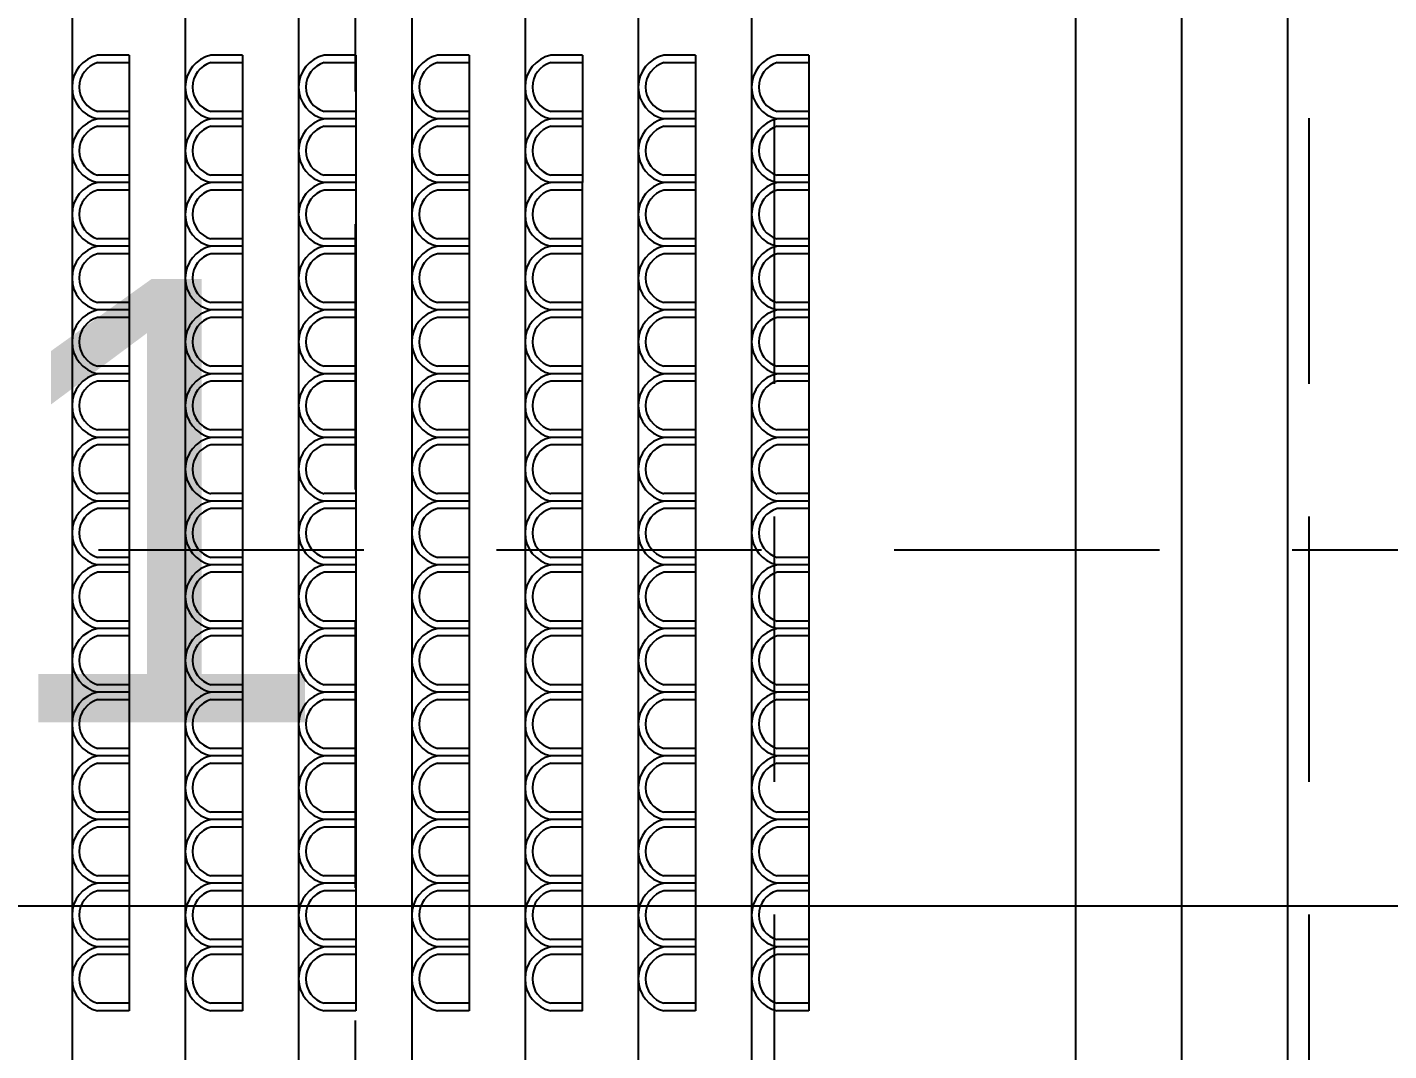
# Model space of a CAD drawing. Header units: millimetres. Extents: x -17017 to 2697, y 1903 to 18260.
# Drawn here: x -16998.189 to -16995.622, y 18221.452 to 18223.38 of the extents above; entities that cross this region are included whole.
import ezdxf

# ---------------------------------------------------------------- set-up
doc = ezdxf.new("R2010")
doc.units = ezdxf.units.MM
doc.linetypes.add('0', pattern=[0])
doc.linetypes.add('DASHED', pattern=[0.75, 0.5, -0.25])
for name, color, linetype in [('1', 7, 'Continuous'), ('A-Flor-Strs', 12, 'Continuous'), ('door', 152, 'Continuous'), ('NET 01', 8, 'Continuous')]:
    doc.layers.add(name, color=color, linetype=linetype)
doc.styles.get("Standard").update_dxf_attribs({"font": 'arial.ttf'})

msp = doc.modelspace()

# ---------------------------------------------------------------- linework, layer by layer
for points in [[(-16996.2129, 18226.0678), (-16996.2129, 18218.9152, 0.414214), (-16994.7025, 18217.4048), (-16990.8748, 18217.4048, 0.414214), (-16989.3645, 18218.9152), (-16989.3645, 18226.0603, 0.414214), (-16990.8748, 18227.5706, 0.414214)], [(-16996.0129, 18226.0678), (-16996.0129, 18218.9152, 0.414214), (-16994.7025, 18217.6048), (-16990.8748, 18217.6048, 0.414214), (-16989.5645, 18218.9152), (-16989.5645, 18226.0603, 0.414214), (-16990.8748, 18227.3706, 0.414214)], [(-16995.8129, 18226.0678), (-16995.8129, 18218.9152, 0.414214), (-16994.7025, 18217.8048), (-16990.8748, 18217.8048, 0.414214), (-16989.7645, 18218.9152), (-16989.7645, 18226.0603, 0.414214), (-16990.8748, 18227.1706, 0.414214)]]:
    msp.add_lwpolyline(points, format="xyb")
at = {"layer": '1', "linetype": 'DASHED'}
msp.add_line((-16996.7807, 18227.7083), (-16996.7807, 18217.1558), dxfattribs=at)
at = {"layer": '1'}
for p, q in [((-16998.1044, 18227.2088), (-16998.1044, 18218.5818)), ((-16997.8909, 18227.2088), (-16997.8909, 18218.5818)), ((-16997.6774, 18227.2088), (-16997.6774, 18218.5818)), ((-16997.4638, 18227.2088), (-16997.4638, 18218.5818)), ((-16997.2503, 18227.2088), (-16997.2503, 18218.5818)), ((-16997.0368, 18227.2088), (-16997.0368, 18218.5818)), ((-16996.8233, 18227.2088), (-16996.8233, 18218.5818)), ((-16997.9965, 18223.3271), (-16998.0561, 18223.3271)), ((-16997.9964, 18223.3271), (-16998.0561, 18223.3271)), ((-16997.9965, 18223.313), (-16998.0561, 18223.313)), ((-16997.9965, 18223.3271), (-16997.9965, 18223.0871)), ((-16997.7829, 18223.3271), (-16997.8426, 18223.3271)), ((-16997.7829, 18223.3271), (-16997.8426, 18223.3271)), ((-16997.7829, 18223.313), (-16997.8426, 18223.313)), ((-16997.7829, 18223.3271), (-16997.7829, 18223.0871)), ((-16997.5694, 18223.3271), (-16997.629, 18223.3271)), ((-16997.5694, 18223.3271), (-16997.629, 18223.3271)), ((-16997.5694, 18223.313), (-16997.629, 18223.313)), ((-16997.5694, 18223.3271), (-16997.5694, 18223.0871)), ((-16997.3559, 18223.3271), (-16997.4155, 18223.3271)), ((-16997.3559, 18223.3271), (-16997.4155, 18223.3271)), ((-16997.3559, 18223.313), (-16997.4155, 18223.313)), ((-16997.3559, 18223.3271), (-16997.3559, 18223.0871)), ((-16997.1423, 18223.3271), (-16997.202, 18223.3271)), ((-16997.1423, 18223.3271), (-16997.202, 18223.3271)), ((-16997.1423, 18223.313), (-16997.202, 18223.313)), ((-16997.1423, 18223.3271), (-16997.1423, 18223.0871)), ((-16996.9288, 18223.3271), (-16996.9885, 18223.3271)), ((-16996.9288, 18223.3271), (-16996.9884, 18223.3271)), ((-16996.9288, 18223.313), (-16996.9884, 18223.313)), ((-16996.9288, 18223.3271), (-16996.9288, 18223.0871)), ((-16996.7153, 18223.3271), (-16996.7749, 18223.3271)), ((-16996.7153, 18223.3271), (-16996.7749, 18223.3271)), ((-16996.7153, 18223.313), (-16996.7749, 18223.313)), ((-16996.7153, 18223.3271), (-16996.7153, 18223.0871)), ((-16997.9965, 18223.2211), (-16998.0561, 18223.2211)), ((-16997.9964, 18223.2071), (-16998.0561, 18223.2071)), ((-16997.9964, 18223.2071), (-16998.0561, 18223.2071)), ((-16997.7829, 18223.2211), (-16997.8426, 18223.2211)), ((-16997.7829, 18223.2071), (-16997.8426, 18223.2071)), ((-16997.7829, 18223.2071), (-16997.8426, 18223.2071)), ((-16997.5694, 18223.2211), (-16997.629, 18223.2211)), ((-16997.5694, 18223.2071), (-16997.629, 18223.2071)), ((-16997.5694, 18223.2071), (-16997.629, 18223.2071)), ((-16997.3559, 18223.2211), (-16997.4155, 18223.2211)), ((-16997.3559, 18223.2071), (-16997.4155, 18223.2071)), ((-16997.3559, 18223.2071), (-16997.4155, 18223.2071)), ((-16997.1423, 18223.2211), (-16997.202, 18223.2211)), ((-16997.1423, 18223.2071), (-16997.202, 18223.2071)), ((-16997.1423, 18223.2071), (-16997.202, 18223.2071)), ((-16996.9288, 18223.2211), (-16996.9884, 18223.2211)), ((-16996.9288, 18223.2071), (-16996.9884, 18223.2071)), ((-16996.9288, 18223.2071), (-16996.9884, 18223.2071)), ((-16996.7153, 18223.2211), (-16996.7749, 18223.2211)), ((-16996.7153, 18223.2071), (-16996.7749, 18223.2071)), ((-16996.7153, 18223.2071), (-16996.7749, 18223.2071)), ((-16997.9965, 18223.193), (-16998.0561, 18223.193)), ((-16997.7829, 18223.193), (-16997.8426, 18223.193)), ((-16997.5694, 18223.193), (-16997.629, 18223.193)), ((-16997.3559, 18223.193), (-16997.4155, 18223.193)), ((-16997.1423, 18223.193), (-16997.202, 18223.193)), ((-16996.9288, 18223.193), (-16996.9884, 18223.193)), ((-16996.7153, 18223.193), (-16996.7749, 18223.193)), ((-16997.9965, 18223.1011), (-16998.0561, 18223.1011)), ((-16997.9964, 18223.0871), (-16998.0561, 18223.0871)), ((-16997.9965, 18223.0871), (-16998.0561, 18223.0871)), ((-16997.9965, 18223.0871), (-16997.9965, 18222.9671)), ((-16997.7829, 18223.1011), (-16997.8426, 18223.1011)), ((-16997.7829, 18223.0871), (-16997.8426, 18223.0871)), ((-16997.7829, 18223.0871), (-16997.8426, 18223.0871)), ((-16997.7829, 18223.0871), (-16997.7829, 18222.9671)), ((-16997.5694, 18223.1011), (-16997.629, 18223.1011)), ((-16997.5694, 18223.0871), (-16997.629, 18223.0871)), ((-16997.5694, 18223.0871), (-16997.629, 18223.0871)), ((-16997.5694, 18223.0871), (-16997.5694, 18222.9671)), ((-16997.3559, 18223.1011), (-16997.4155, 18223.1011)), ((-16997.3559, 18223.0871), (-16997.4155, 18223.0871)), ((-16997.3559, 18223.0871), (-16997.4155, 18223.0871)), ((-16997.3559, 18223.0871), (-16997.3559, 18222.9671)), ((-16997.1423, 18223.1011), (-16997.202, 18223.1011)), ((-16997.1423, 18223.0871), (-16997.202, 18223.0871)), ((-16997.1423, 18223.0871), (-16997.202, 18223.0871)), ((-16997.1424, 18223.0871), (-16997.1424, 18222.9671)), ((-16996.9288, 18223.0871), (-16996.9885, 18223.0871)), ((-16996.9288, 18223.1011), (-16996.9884, 18223.1011)), ((-16996.9288, 18223.0871), (-16996.9884, 18223.0871)), ((-16996.9288, 18223.0871), (-16996.9288, 18222.9671)), ((-16996.7153, 18223.1011), (-16996.7749, 18223.1011)), ((-16996.7153, 18223.0871), (-16996.7749, 18223.0871)), ((-16996.7153, 18223.0871), (-16996.7749, 18223.0871)), ((-16996.7153, 18223.0871), (-16996.7153, 18222.9671)), ((-16997.9965, 18223.073), (-16998.0561, 18223.073)), ((-16997.7829, 18223.073), (-16997.8426, 18223.073)), ((-16997.5694, 18223.073), (-16997.629, 18223.073)), ((-16997.3559, 18223.073), (-16997.4155, 18223.073)), ((-16997.1424, 18223.073), (-16997.202, 18223.073)), ((-16996.9288, 18223.073), (-16996.9885, 18223.073)), ((-16996.7153, 18223.073), (-16996.7749, 18223.073)), ((-16997.9965, 18222.9811), (-16998.0561, 18222.9811)), ((-16997.7829, 18222.9811), (-16997.8426, 18222.9811)), ((-16997.5694, 18222.9811), (-16997.629, 18222.9811)), ((-16997.3559, 18222.9811), (-16997.4155, 18222.9811)), ((-16997.1424, 18222.9811), (-16997.202, 18222.9811)), ((-16996.9288, 18222.9811), (-16996.9885, 18222.9811)), ((-16996.7153, 18222.9811), (-16996.7749, 18222.9811)), ((-16997.9965, 18222.9671), (-16998.0561, 18222.9671)), ((-16997.9965, 18222.9671), (-16998.0561, 18222.9671)), ((-16997.9965, 18222.953), (-16998.0561, 18222.953)), ((-16997.9965, 18222.9671), (-16997.9965, 18222.8471)), ((-16997.7829, 18222.9671), (-16997.8426, 18222.9671)), ((-16997.7829, 18222.9671), (-16997.8426, 18222.9671)), ((-16997.7829, 18222.953), (-16997.8426, 18222.953)), ((-16997.7829, 18222.9671), (-16997.7829, 18222.8471)), ((-16997.5694, 18222.9671), (-16997.6291, 18222.9671)), ((-16997.5694, 18222.953), (-16997.6291, 18222.953)), ((-16997.5694, 18222.9671), (-16997.629, 18222.9671)), ((-16997.5694, 18222.9671), (-16997.5694, 18222.8471)), ((-16997.3559, 18222.9671), (-16997.4155, 18222.9671)), ((-16997.3559, 18222.9671), (-16997.4155, 18222.9671)), ((-16997.3559, 18222.953), (-16997.4155, 18222.953)), ((-16997.3559, 18222.9671), (-16997.3559, 18222.8471)), ((-16997.1423, 18222.9671), (-16997.202, 18222.9671)), ((-16997.1424, 18222.9671), (-16997.202, 18222.9671)), ((-16997.1424, 18222.953), (-16997.202, 18222.953)), ((-16997.1424, 18222.9671), (-16997.1424, 18222.8471)), ((-16996.9288, 18222.9671), (-16996.9885, 18222.9671)), ((-16996.9288, 18222.9671), (-16996.9885, 18222.9671)), ((-16996.9288, 18222.953), (-16996.9885, 18222.953)), ((-16996.9288, 18222.9671), (-16996.9288, 18222.8471)), ((-16996.7153, 18222.9671), (-16996.7749, 18222.9671)), ((-16996.7153, 18222.9671), (-16996.7749, 18222.9671)), ((-16996.7153, 18222.953), (-16996.7749, 18222.953)), ((-16996.7153, 18222.9671), (-16996.7153, 18222.8471)), ((-16997.9965, 18222.8611), (-16998.0561, 18222.8611)), ((-16997.9965, 18222.8471), (-16998.0561, 18222.8471)), ((-16997.9965, 18222.8471), (-16998.0561, 18222.8471)), ((-16997.9965, 18222.8471), (-16997.9965, 18222.7271)), ((-16997.7829, 18222.8611), (-16997.8426, 18222.8611)), ((-16997.7829, 18222.8471), (-16997.8426, 18222.8471)), ((-16997.7829, 18222.8471), (-16997.8426, 18222.8471)), ((-16997.783, 18222.8471), (-16997.783, 18222.7271)), ((-16997.5694, 18222.8611), (-16997.6291, 18222.8611)), ((-16997.5694, 18222.8471), (-16997.6291, 18222.8471)), ((-16997.5694, 18222.8471), (-16997.6291, 18222.8471)), ((-16997.5694, 18222.8471), (-16997.5694, 18222.7271)), ((-16997.3559, 18222.8611), (-16997.4155, 18222.8611)), ((-16997.3559, 18222.8471), (-16997.4155, 18222.8471)), ((-16997.3559, 18222.8471), (-16997.4155, 18222.8471)), ((-16997.3559, 18222.8471), (-16997.3559, 18222.7271)), ((-16997.1424, 18222.8611), (-16997.202, 18222.8611)), ((-16997.1424, 18222.8471), (-16997.202, 18222.8471)), ((-16997.1424, 18222.8471), (-16997.202, 18222.8471)), ((-16997.1424, 18222.8471), (-16997.1424, 18222.7271)), ((-16996.9288, 18222.8611), (-16996.9885, 18222.8611)), ((-16996.9288, 18222.8471), (-16996.9885, 18222.8471)), ((-16996.9288, 18222.8471), (-16996.9885, 18222.8471)), ((-16996.9288, 18222.8471), (-16996.9288, 18222.7271)), ((-16996.7153, 18222.8471), (-16996.775, 18222.8471)), ((-16996.7153, 18222.8611), (-16996.7749, 18222.8611)), ((-16996.7153, 18222.8471), (-16996.7749, 18222.8471)), ((-16996.7153, 18222.8471), (-16996.7153, 18222.7271)), ((-16997.9965, 18222.833), (-16998.0561, 18222.833)), ((-16997.783, 18222.833), (-16997.8426, 18222.833)), ((-16997.5694, 18222.833), (-16997.6291, 18222.833)), ((-16997.3559, 18222.833), (-16997.4155, 18222.833)), ((-16997.1424, 18222.833), (-16997.202, 18222.833)), ((-16996.9288, 18222.833), (-16996.9885, 18222.833)), ((-16996.7153, 18222.833), (-16996.775, 18222.833)), ((-16997.9965, 18222.7411), (-16998.0561, 18222.7411)), ((-16997.9965, 18222.7271), (-16998.0561, 18222.7271)), ((-16997.9965, 18222.7271), (-16998.0561, 18222.7271)), ((-16997.9965, 18222.7271), (-16997.9965, 18222.4871)), ((-16997.783, 18222.7411), (-16997.8426, 18222.7411)), ((-16997.7829, 18222.7271), (-16997.8426, 18222.7271)), ((-16997.7829, 18222.7271), (-16997.8426, 18222.7271)), ((-16997.7829, 18222.7271), (-16997.7829, 18222.4871)), ((-16997.5694, 18222.7411), (-16997.6291, 18222.7411)), ((-16997.5694, 18222.7271), (-16997.6291, 18222.7271)), ((-16997.5694, 18222.7271), (-16997.6291, 18222.7271)), ((-16997.5694, 18222.7271), (-16997.5694, 18222.4871)), ((-16997.3559, 18222.7411), (-16997.4155, 18222.7411)), ((-16997.3559, 18222.7271), (-16997.4155, 18222.7271)), ((-16997.3559, 18222.7271), (-16997.4155, 18222.7271)), ((-16997.3559, 18222.7271), (-16997.3559, 18222.4871)), ((-16997.1424, 18222.7411), (-16997.202, 18222.7411)), ((-16997.1424, 18222.7271), (-16997.202, 18222.7271)), ((-16997.1424, 18222.7271), (-16997.202, 18222.7271)), ((-16997.1424, 18222.7271), (-16997.1424, 18222.4871)), ((-16996.9288, 18222.7411), (-16996.9885, 18222.7411)), ((-16996.9288, 18222.7271), (-16996.9885, 18222.7271)), ((-16996.9288, 18222.7271), (-16996.9885, 18222.7271)), ((-16996.9288, 18222.7271), (-16996.9288, 18222.4871)), ((-16996.7153, 18222.7411), (-16996.775, 18222.7411)), ((-16996.7153, 18222.7271), (-16996.775, 18222.7271)), ((-16996.7153, 18222.7271), (-16996.7749, 18222.7271)), ((-16996.7153, 18222.7271), (-16996.7153, 18222.4871)), ((-16997.9965, 18222.713), (-16998.0561, 18222.713)), ((-16997.7829, 18222.713), (-16997.8426, 18222.713)), ((-16997.5694, 18222.713), (-16997.6291, 18222.713)), ((-16997.3559, 18222.713), (-16997.4155, 18222.713)), ((-16997.1424, 18222.713), (-16997.202, 18222.713)), ((-16996.9288, 18222.713), (-16996.9885, 18222.713)), ((-16996.7153, 18222.713), (-16996.7749, 18222.713)), ((-16997.9965, 18222.6211), (-16998.0561, 18222.6211)), ((-16997.7829, 18222.6211), (-16997.8426, 18222.6211)), ((-16997.5694, 18222.6211), (-16997.6291, 18222.6211)), ((-16997.3559, 18222.6211), (-16997.4155, 18222.6211)), ((-16997.1424, 18222.6211), (-16997.202, 18222.6211)), ((-16996.9288, 18222.6211), (-16996.9885, 18222.6211)), ((-16996.7153, 18222.6211), (-16996.7749, 18222.6211)), ((-16997.9965, 18222.6071), (-16998.0561, 18222.6071)), ((-16997.9965, 18222.6071), (-16998.0561, 18222.6071)), ((-16997.9965, 18222.593), (-16998.0561, 18222.593)), ((-16997.7829, 18222.6071), (-16997.8426, 18222.6071)), ((-16997.7829, 18222.6071), (-16997.8426, 18222.6071)), ((-16997.7829, 18222.593), (-16997.8426, 18222.593)), ((-16997.5694, 18222.6071), (-16997.6291, 18222.6071)), ((-16997.5694, 18222.6071), (-16997.6291, 18222.6071)), ((-16997.5694, 18222.593), (-16997.6291, 18222.593)), ((-16997.3559, 18222.6071), (-16997.4155, 18222.6071)), ((-16997.3559, 18222.6071), (-16997.4155, 18222.6071)), ((-16997.3559, 18222.593), (-16997.4155, 18222.593)), ((-16997.1424, 18222.6071), (-16997.202, 18222.6071)), ((-16997.1424, 18222.6071), (-16997.202, 18222.6071)), ((-16997.1424, 18222.593), (-16997.202, 18222.593)), ((-16996.9288, 18222.6071), (-16996.9885, 18222.6071)), ((-16996.9288, 18222.6071), (-16996.9885, 18222.6071)), ((-16996.9288, 18222.593), (-16996.9885, 18222.593)), ((-16996.7153, 18222.6071), (-16996.7749, 18222.6071)), ((-16996.7153, 18222.6071), (-16996.7749, 18222.6071)), ((-16996.7153, 18222.593), (-16996.7749, 18222.593)), ((-16997.9965, 18222.5011), (-16998.0561, 18222.5011)), ((-16997.9965, 18222.4871), (-16998.0561, 18222.4871)), ((-16997.9965, 18222.4871), (-16998.0561, 18222.4871)), ((-16997.9965, 18222.4871), (-16997.9965, 18222.3671)), ((-16997.7829, 18222.5011), (-16997.8426, 18222.5011)), ((-16997.7829, 18222.4871), (-16997.8426, 18222.4871)), ((-16997.7829, 18222.4871), (-16997.8426, 18222.4871)), ((-16997.783, 18222.4871), (-16997.783, 18222.3671)), ((-16997.5694, 18222.5011), (-16997.6291, 18222.5011)), ((-16997.5694, 18222.4871), (-16997.6291, 18222.4871)), ((-16997.5694, 18222.4871), (-16997.6291, 18222.4871)), ((-16997.5694, 18222.4871), (-16997.5694, 18222.3671)), ((-16997.3559, 18222.5011), (-16997.4155, 18222.5011)), ((-16997.3559, 18222.4871), (-16997.4155, 18222.4871)), ((-16997.3559, 18222.4871), (-16997.4155, 18222.4871)), ((-16997.3559, 18222.4871), (-16997.3559, 18222.3671)), ((-16997.1424, 18222.5011), (-16997.202, 18222.5011)), ((-16997.1424, 18222.4871), (-16997.202, 18222.4871)), ((-16997.1424, 18222.4871), (-16997.202, 18222.4871)), ((-16997.1424, 18222.4871), (-16997.1424, 18222.3671)), ((-16996.9288, 18222.5011), (-16996.9885, 18222.5011)), ((-16996.9288, 18222.4871), (-16996.9885, 18222.4871)), ((-16996.9288, 18222.4871), (-16996.9885, 18222.4871)), ((-16996.9288, 18222.4871), (-16996.9288, 18222.3671)), ((-16996.7153, 18222.4871), (-16996.775, 18222.4871)), ((-16996.7153, 18222.5011), (-16996.7749, 18222.5011)), ((-16996.7153, 18222.4871), (-16996.7749, 18222.4871)), ((-16996.7153, 18222.4871), (-16996.7153, 18222.3671)), ((-16997.9965, 18222.473), (-16998.0561, 18222.473)), ((-16997.783, 18222.473), (-16997.8426, 18222.473)), ((-16997.5694, 18222.473), (-16997.6291, 18222.473)), ((-16997.3559, 18222.473), (-16997.4155, 18222.473)), ((-16997.1424, 18222.473), (-16997.202, 18222.473)), ((-16996.9288, 18222.473), (-16996.9885, 18222.473)), ((-16996.7153, 18222.473), (-16996.775, 18222.473)), ((-16997.9965, 18222.3811), (-16998.0561, 18222.3811)), ((-16997.9965, 18222.3671), (-16998.0561, 18222.3671)), ((-16997.9965, 18222.3671), (-16998.0561, 18222.3671)), ((-16997.9965, 18222.3671), (-16997.9965, 18222.2471)), ((-16997.783, 18222.3811), (-16997.8426, 18222.3811)), ((-16997.7829, 18222.3671), (-16997.8426, 18222.3671)), ((-16997.7829, 18222.3671), (-16997.8426, 18222.3671)), ((-16997.7829, 18222.3671), (-16997.7829, 18222.2471)), ((-16997.5694, 18222.3811), (-16997.6291, 18222.3811)), ((-16997.5694, 18222.3671), (-16997.6291, 18222.3671)), ((-16997.5694, 18222.3671), (-16997.6291, 18222.3671)), ((-16997.5694, 18222.3671), (-16997.5694, 18222.2471)), ((-16997.3559, 18222.3811), (-16997.4155, 18222.3811)), ((-16997.3559, 18222.3671), (-16997.4155, 18222.3671)), ((-16997.3559, 18222.3671), (-16997.4155, 18222.3671)), ((-16997.3559, 18222.3671), (-16997.3559, 18222.2471)), ((-16997.1424, 18222.3811), (-16997.202, 18222.3811)), ((-16997.1424, 18222.3671), (-16997.202, 18222.3671)), ((-16997.1424, 18222.3671), (-16997.202, 18222.3671)), ((-16997.1424, 18222.3671), (-16997.1424, 18222.2471)), ((-16996.9288, 18222.3811), (-16996.9885, 18222.3811)), ((-16996.9288, 18222.3671), (-16996.9885, 18222.3671)), ((-16996.9288, 18222.3671), (-16996.9885, 18222.3671)), ((-16996.9288, 18222.3671), (-16996.9288, 18222.2471)), ((-16996.7153, 18222.3811), (-16996.775, 18222.3811)), ((-16996.7153, 18222.3671), (-16996.775, 18222.3671)), ((-16996.7153, 18222.3671), (-16996.7749, 18222.3671)), ((-16996.7153, 18222.3671), (-16996.7153, 18222.2471)), ((-16997.9965, 18222.353), (-16998.0561, 18222.353)), ((-16997.7829, 18222.353), (-16997.8426, 18222.353)), ((-16997.5694, 18222.353), (-16997.6291, 18222.353)), ((-16997.3559, 18222.353), (-16997.4155, 18222.353)), ((-16997.1424, 18222.353), (-16997.202, 18222.353)), ((-16996.9288, 18222.353), (-16996.9885, 18222.353)), ((-16996.7153, 18222.353), (-16996.7749, 18222.353)), ((-16997.9965, 18222.2611), (-16998.0561, 18222.2611)), ((-16997.7829, 18222.2611), (-16997.8426, 18222.2611)), ((-16997.5694, 18222.2611), (-16997.6291, 18222.2611)), ((-16997.3559, 18222.2611), (-16997.4155, 18222.2611)), ((-16997.1424, 18222.2611), (-16997.202, 18222.2611)), ((-16996.9288, 18222.2611), (-16996.9885, 18222.2611)), ((-16996.7153, 18222.2611), (-16996.7749, 18222.2611)), ((-16997.9965, 18222.2471), (-16998.0561, 18222.2471)), ((-16997.9965, 18222.2471), (-16998.0561, 18222.2471)), ((-16997.9965, 18222.233), (-16998.0561, 18222.233)), ((-16997.9965, 18222.2471), (-16997.9965, 18221.5271)), ((-16997.7829, 18222.2471), (-16997.8426, 18222.2471)), ((-16997.7829, 18222.2471), (-16997.8426, 18222.2471)), ((-16997.7829, 18222.233), (-16997.8426, 18222.233)), ((-16997.7829, 18222.2471), (-16997.7829, 18221.5271)), ((-16997.5694, 18222.2471), (-16997.6291, 18222.2471)), ((-16997.5694, 18222.2471), (-16997.629, 18222.2471)), ((-16997.5694, 18222.233), (-16997.629, 18222.233)), ((-16997.5694, 18222.2471), (-16997.5694, 18221.5271)), ((-16997.3559, 18222.2471), (-16997.4155, 18222.2471)), ((-16997.3559, 18222.2471), (-16997.4155, 18222.2471)), ((-16997.3559, 18222.233), (-16997.4155, 18222.233)), ((-16997.3559, 18222.2471), (-16997.3559, 18221.5271)), ((-16997.1424, 18222.2471), (-16997.202, 18222.2471)), ((-16997.1423, 18222.2471), (-16997.202, 18222.2471)), ((-16997.1424, 18222.233), (-16997.202, 18222.233)), ((-16997.1424, 18222.2471), (-16997.1424, 18221.5271)), ((-16996.9288, 18222.2471), (-16996.9885, 18222.2471)), ((-16996.9288, 18222.2471), (-16996.9885, 18222.2471)), ((-16996.9288, 18222.233), (-16996.9885, 18222.233)), ((-16996.9288, 18222.2471), (-16996.9288, 18221.5271)), ((-16996.7153, 18222.2471), (-16996.7749, 18222.2471)), ((-16996.7153, 18222.2471), (-16996.7749, 18222.2471)), ((-16996.7153, 18222.233), (-16996.7749, 18222.233)), ((-16996.7153, 18222.2471), (-16996.7153, 18221.5271)), ((-16997.9965, 18222.1411), (-16998.0561, 18222.1411)), ((-16997.7829, 18222.1411), (-16997.8426, 18222.1411)), ((-16997.5694, 18222.1411), (-16997.629, 18222.1411)), ((-16997.3559, 18222.1411), (-16997.4155, 18222.1411)), ((-16997.1424, 18222.1411), (-16997.202, 18222.1411)), ((-16996.9288, 18222.1411), (-16996.9885, 18222.1411)), ((-16996.7153, 18222.1411), (-16996.7749, 18222.1411)), ((-16997.9965, 18222.1271), (-16998.0561, 18222.1271)), ((-16997.9965, 18222.1271), (-16998.0561, 18222.1271)), ((-16997.9965, 18222.113), (-16998.0561, 18222.113)), ((-16997.7829, 18222.1271), (-16997.8426, 18222.1271)), ((-16997.7829, 18222.1271), (-16997.8426, 18222.1271)), ((-16997.7829, 18222.113), (-16997.8426, 18222.113)), ((-16997.5694, 18222.1271), (-16997.629, 18222.1271)), ((-16997.5694, 18222.1271), (-16997.629, 18222.1271)), ((-16997.5694, 18222.113), (-16997.629, 18222.113)), ((-16997.3559, 18222.1271), (-16997.4155, 18222.1271)), ((-16997.3559, 18222.1271), (-16997.4155, 18222.1271)), ((-16997.3559, 18222.113), (-16997.4155, 18222.113)), ((-16997.1423, 18222.1271), (-16997.202, 18222.1271)), ((-16997.1423, 18222.1271), (-16997.202, 18222.1271)), ((-16997.1424, 18222.113), (-16997.202, 18222.113)), ((-16996.9288, 18222.1271), (-16996.9885, 18222.1271)), ((-16996.9288, 18222.1271), (-16996.9885, 18222.1271)), ((-16996.9288, 18222.113), (-16996.9885, 18222.113)), ((-16996.7153, 18222.1271), (-16996.7749, 18222.1271)), ((-16996.7153, 18222.1271), (-16996.7749, 18222.1271)), ((-16996.7153, 18222.113), (-16996.7749, 18222.113)), ((-16997.9965, 18222.0211), (-16998.0561, 18222.0211)), ((-16997.9965, 18222.0071), (-16998.0561, 18222.0071)), ((-16997.9965, 18222.0071), (-16998.0561, 18222.0071)), ((-16997.7829, 18222.0211), (-16997.8426, 18222.0211)), ((-16997.7829, 18222.0071), (-16997.8426, 18222.0071)), ((-16997.7829, 18222.0071), (-16997.8426, 18222.0071)), ((-16997.5694, 18222.0211), (-16997.629, 18222.0211)), ((-16997.5694, 18222.0071), (-16997.629, 18222.0071)), ((-16997.5694, 18222.0071), (-16997.629, 18222.0071)), ((-16997.3559, 18222.0211), (-16997.4155, 18222.0211)), ((-16997.3559, 18222.0071), (-16997.4155, 18222.0071)), ((-16997.3559, 18222.0071), (-16997.4155, 18222.0071)), ((-16997.1424, 18222.0211), (-16997.202, 18222.0211)), ((-16997.1423, 18222.0071), (-16997.202, 18222.0071)), ((-16997.1423, 18222.0071), (-16997.202, 18222.0071)), ((-16996.9288, 18222.0211), (-16996.9885, 18222.0211)), ((-16996.9288, 18222.0071), (-16996.9885, 18222.0071)), ((-16996.9288, 18222.0071), (-16996.9885, 18222.0071)), ((-16996.7153, 18222.0211), (-16996.7749, 18222.0211)), ((-16996.7153, 18222.0071), (-16996.7749, 18222.0071)), ((-16996.7153, 18222.0071), (-16996.7749, 18222.0071)), ((-16997.9965, 18221.993), (-16998.0561, 18221.993)), ((-16997.7829, 18221.993), (-16997.8426, 18221.993)), ((-16997.5694, 18221.993), (-16997.629, 18221.993)), ((-16997.3559, 18221.993), (-16997.4155, 18221.993)), ((-16997.1424, 18221.993), (-16997.202, 18221.993)), ((-16996.9288, 18221.993), (-16996.9885, 18221.993)), ((-16996.7153, 18221.993), (-16996.7749, 18221.993)), ((-16997.9965, 18221.9011), (-16998.0561, 18221.9011)), ((-16997.7829, 18221.9011), (-16997.8426, 18221.9011)), ((-16997.5694, 18221.9011), (-16997.629, 18221.9011)), ((-16997.3559, 18221.9011), (-16997.4155, 18221.9011)), ((-16997.1424, 18221.9011), (-16997.202, 18221.9011)), ((-16996.9288, 18221.9011), (-16996.9885, 18221.9011)), ((-16996.7153, 18221.9011), (-16996.7749, 18221.9011)), ((-16997.9965, 18221.8871), (-16998.0561, 18221.8871)), ((-16997.9965, 18221.8871), (-16998.0561, 18221.8871)), ((-16997.9965, 18221.873), (-16998.0561, 18221.873)), ((-16997.7829, 18221.8871), (-16997.8426, 18221.8871)), ((-16997.7829, 18221.8871), (-16997.8426, 18221.8871)), ((-16997.7829, 18221.873), (-16997.8426, 18221.873)), ((-16997.5694, 18221.8871), (-16997.629, 18221.8871)), ((-16997.5694, 18221.8871), (-16997.629, 18221.8871)), ((-16997.5694, 18221.873), (-16997.629, 18221.873)), ((-16997.3559, 18221.8871), (-16997.4155, 18221.8871)), ((-16997.3559, 18221.8871), (-16997.4155, 18221.8871)), ((-16997.3559, 18221.873), (-16997.4155, 18221.873)), ((-16997.1423, 18221.8871), (-16997.202, 18221.8871)), ((-16997.1423, 18221.8871), (-16997.202, 18221.8871)), ((-16997.1424, 18221.873), (-16997.202, 18221.873)), ((-16996.9288, 18221.8871), (-16996.9885, 18221.8871)), ((-16996.9288, 18221.8871), (-16996.9885, 18221.8871)), ((-16996.9288, 18221.873), (-16996.9885, 18221.873)), ((-16996.7153, 18221.8871), (-16996.7749, 18221.8871)), ((-16996.7153, 18221.8871), (-16996.7749, 18221.8871)), ((-16996.7153, 18221.873), (-16996.7749, 18221.873)), ((-16997.9965, 18221.7811), (-16998.0561, 18221.7811)), ((-16997.7829, 18221.7811), (-16997.8426, 18221.7811)), ((-16997.5694, 18221.7811), (-16997.629, 18221.7811)), ((-16997.3559, 18221.7811), (-16997.4155, 18221.7811)), ((-16997.1424, 18221.7811), (-16997.202, 18221.7811)), ((-16996.9288, 18221.7811), (-16996.9885, 18221.7811)), ((-16996.7153, 18221.7811), (-16996.7749, 18221.7811)), ((-16997.9965, 18221.7671), (-16998.0561, 18221.7671)), ((-16997.9965, 18221.7671), (-16998.0561, 18221.7671)), ((-16997.9965, 18221.753), (-16998.0561, 18221.753)), ((-16997.7829, 18221.7671), (-16997.8426, 18221.7671)), ((-16997.7829, 18221.7671), (-16997.8426, 18221.7671)), ((-16997.7829, 18221.753), (-16997.8426, 18221.753)), ((-16997.5694, 18221.7671), (-16997.629, 18221.7671)), ((-16997.5694, 18221.7671), (-16997.629, 18221.7671)), ((-16997.5694, 18221.753), (-16997.629, 18221.753)), ((-16997.3559, 18221.7671), (-16997.4155, 18221.7671)), ((-16997.3559, 18221.7671), (-16997.4155, 18221.7671)), ((-16997.3559, 18221.753), (-16997.4155, 18221.753)), ((-16997.1423, 18221.7671), (-16997.202, 18221.7671)), ((-16997.1423, 18221.7671), (-16997.202, 18221.7671)), ((-16997.1424, 18221.753), (-16997.202, 18221.753)), ((-16996.9288, 18221.7671), (-16996.9885, 18221.7671)), ((-16996.9288, 18221.7671), (-16996.9885, 18221.7671)), ((-16996.9288, 18221.753), (-16996.9885, 18221.753)), ((-16996.7153, 18221.7671), (-16996.7749, 18221.7671)), ((-16996.7153, 18221.7671), (-16996.7749, 18221.7671)), ((-16996.7153, 18221.753), (-16996.7749, 18221.753)), ((-16997.9965, 18221.6611), (-16998.0561, 18221.6611)), ((-16997.9965, 18221.6471), (-16998.0561, 18221.6471)), ((-16997.7829, 18221.6611), (-16997.8426, 18221.6611)), ((-16997.7829, 18221.6471), (-16997.8426, 18221.6471)), ((-16997.5694, 18221.6611), (-16997.629, 18221.6611)), ((-16997.5694, 18221.6471), (-16997.629, 18221.6471)), ((-16997.3559, 18221.6611), (-16997.4155, 18221.6611)), ((-16997.3559, 18221.6471), (-16997.4155, 18221.6471)), ((-16997.1424, 18221.6611), (-16997.202, 18221.6611)), ((-16997.1423, 18221.6471), (-16997.202, 18221.6471)), ((-16996.9288, 18221.6611), (-16996.9885, 18221.6611)), ((-16996.9288, 18221.6471), (-16996.9885, 18221.6471)), ((-16996.7153, 18221.6611), (-16996.7749, 18221.6611)), ((-16996.7153, 18221.6471), (-16996.7749, 18221.6471)), ((-16997.9965, 18221.633), (-16998.0561, 18221.633)), ((-16997.7829, 18221.633), (-16997.8426, 18221.633)), ((-16997.5694, 18221.633), (-16997.629, 18221.633)), ((-16997.3559, 18221.633), (-16997.4155, 18221.633)), ((-16997.1424, 18221.633), (-16997.202, 18221.633)), ((-16996.9288, 18221.633), (-16996.9885, 18221.633)), ((-16996.7153, 18221.633), (-16996.7749, 18221.633)), ((-16997.9965, 18221.5411), (-16998.0561, 18221.5411)), ((-16997.7829, 18221.5411), (-16997.8426, 18221.5411)), ((-16997.5694, 18221.5411), (-16997.629, 18221.5411)), ((-16997.3559, 18221.5411), (-16997.4155, 18221.5411)), ((-16997.1424, 18221.5411), (-16997.202, 18221.5411)), ((-16996.9288, 18221.5411), (-16996.9885, 18221.5411)), ((-16996.7153, 18221.5411), (-16996.7749, 18221.5411)), ((-16997.9965, 18221.5271), (-16998.0561, 18221.5271)), ((-16997.9965, 18221.5271), (-16998.0561, 18221.5271)), ((-16997.7829, 18221.5271), (-16997.8426, 18221.5271)), ((-16997.7829, 18221.5271), (-16997.8426, 18221.5271)), ((-16997.5694, 18221.5271), (-16997.629, 18221.5271)), ((-16997.5694, 18221.5271), (-16997.629, 18221.5271)), ((-16997.3559, 18221.5271), (-16997.4155, 18221.5271)), ((-16997.3559, 18221.5271), (-16997.4155, 18221.5271)), ((-16997.1423, 18221.5271), (-16997.202, 18221.5271)), ((-16997.1423, 18221.5271), (-16997.202, 18221.5271)), ((-16996.9288, 18221.5271), (-16996.9885, 18221.5271)), ((-16996.9288, 18221.5271), (-16996.9885, 18221.5271)), ((-16996.7153, 18221.5271), (-16996.7749, 18221.5271)), ((-16996.7153, 18221.5271), (-16996.7749, 18221.5271))]:
    msp.add_line(p, q, dxfattribs=at)
for centre, radius, start, end in [((-16998.043, 18223.2671), 0.0614, 102.3013, 257.6987), ((-16998.0428, 18223.2671), 0.0479, 106.121, 253.879), ((-16997.8295, 18223.2671), 0.0614, 102.3013, 257.6987), ((-16997.8293, 18223.2671), 0.0479, 106.121, 253.879), ((-16997.6159, 18223.2671), 0.0614, 102.3013, 257.6987), ((-16997.6157, 18223.2671), 0.0479, 106.121, 253.879), ((-16997.4024, 18223.2671), 0.0614, 102.3013, 257.6987), ((-16997.4022, 18223.2671), 0.0479, 106.121, 253.879), ((-16997.1889, 18223.2671), 0.0614, 102.3013, 257.6987), ((-16997.1887, 18223.2671), 0.0479, 106.121, 253.879), ((-16996.9754, 18223.2671), 0.0614, 102.3013, 257.6987), ((-16996.9752, 18223.2671), 0.0479, 106.121, 253.879), ((-16996.7618, 18223.2671), 0.0614, 102.3013, 257.6987), ((-16996.7616, 18223.2671), 0.0479, 106.121, 253.879), ((-16998.043, 18223.1471), 0.0614, 102.3013, 257.6987), ((-16997.8295, 18223.1471), 0.0614, 102.3013, 257.6987), ((-16997.6159, 18223.1471), 0.0614, 102.3013, 257.6987), ((-16997.4024, 18223.1471), 0.0614, 102.3013, 257.6987), ((-16997.1889, 18223.1471), 0.0614, 102.3013, 257.6987), ((-16996.9754, 18223.1471), 0.0614, 102.3013, 257.6987), ((-16996.7618, 18223.1471), 0.0614, 102.3013, 257.6987), ((-16998.0428, 18223.1471), 0.0479, 106.121, 253.879), ((-16997.8293, 18223.1471), 0.0479, 106.121, 253.879), ((-16997.6157, 18223.1471), 0.0479, 106.121, 253.879), ((-16997.4022, 18223.1471), 0.0479, 106.121, 253.879), ((-16997.1887, 18223.1471), 0.0479, 106.121, 253.879), ((-16996.9752, 18223.1471), 0.0479, 106.121, 253.879), ((-16996.7616, 18223.1471), 0.0479, 106.121, 253.879), ((-16998.043, 18223.0271), 0.0614, 102.3013, 257.6987), ((-16997.8295, 18223.0271), 0.0614, 102.3013, 257.6987), ((-16997.616, 18223.0271), 0.0614, 102.3013, 257.6987), ((-16997.4024, 18223.0271), 0.0614, 102.3013, 257.6987), ((-16997.1889, 18223.0271), 0.0614, 102.3013, 257.6987), ((-16996.9754, 18223.0271), 0.0614, 102.3013, 257.6987), ((-16996.7618, 18223.0271), 0.0614, 102.3013, 257.6987), ((-16998.0428, 18223.0271), 0.0479, 106.121, 253.879), ((-16997.8293, 18223.0271), 0.0479, 106.121, 253.879), ((-16997.6158, 18223.0271), 0.0479, 106.121, 253.879), ((-16997.4022, 18223.0271), 0.0479, 106.121, 253.879), ((-16997.1887, 18223.0271), 0.0479, 106.121, 253.879), ((-16996.9752, 18223.0271), 0.0479, 106.121, 253.879), ((-16996.7616, 18223.0271), 0.0479, 106.121, 253.879), ((-16998.043, 18222.9071), 0.0614, 102.3013, 257.6987), ((-16998.0428, 18222.9071), 0.0479, 106.121, 253.879), ((-16997.8295, 18222.9071), 0.0614, 102.3013, 257.6987), ((-16997.8293, 18222.9071), 0.0479, 106.121, 253.879), ((-16997.616, 18222.9071), 0.0614, 102.3013, 257.6987), ((-16997.6158, 18222.9071), 0.0479, 106.121, 253.879), ((-16997.4024, 18222.9071), 0.0614, 102.3013, 257.6987), ((-16997.4022, 18222.9071), 0.0479, 106.121, 253.879), ((-16997.1889, 18222.9071), 0.0614, 102.3013, 257.6987), ((-16997.1887, 18222.9071), 0.0479, 106.121, 253.879), ((-16996.9754, 18222.9071), 0.0614, 102.3013, 257.6987), ((-16996.9752, 18222.9071), 0.0479, 106.121, 253.879), ((-16996.7619, 18222.9071), 0.0614, 102.3013, 257.6987), ((-16996.7617, 18222.9071), 0.0479, 106.121, 253.879), ((-16998.043, 18222.7871), 0.0614, 102.3013, 257.6987), ((-16997.8295, 18222.7871), 0.0614, 102.3013, 257.6987), ((-16997.616, 18222.7871), 0.0614, 102.3013, 257.6987), ((-16997.4025, 18222.7871), 0.0614, 102.3013, 257.6987), ((-16997.1889, 18222.7871), 0.0614, 102.3013, 257.6987), ((-16996.9754, 18222.7871), 0.0614, 102.3013, 257.6987), ((-16996.7619, 18222.7871), 0.0614, 102.3013, 257.6987), ((-16998.0428, 18222.7871), 0.0479, 106.121, 253.879), ((-16997.8293, 18222.7871), 0.0479, 106.121, 253.879), ((-16997.6158, 18222.7871), 0.0479, 106.121, 253.879), ((-16997.4023, 18222.7871), 0.0479, 106.121, 253.879), ((-16997.1887, 18222.7871), 0.0479, 106.121, 253.879), ((-16996.9752, 18222.7871), 0.0479, 106.121, 253.879), ((-16996.7617, 18222.7871), 0.0479, 106.121, 253.879), ((-16998.043, 18222.6671), 0.0614, 102.3013, 257.6987), ((-16997.8295, 18222.6671), 0.0614, 102.3013, 257.6987), ((-16997.616, 18222.6671), 0.0614, 102.3013, 257.6987), ((-16997.4024, 18222.6671), 0.0614, 102.3013, 257.6987), ((-16997.1889, 18222.6671), 0.0614, 102.3013, 257.6987), ((-16996.9754, 18222.6671), 0.0614, 102.3013, 257.6987), ((-16996.7619, 18222.6671), 0.0614, 102.3013, 257.6987), ((-16998.0428, 18222.6671), 0.0479, 106.121, 253.879), ((-16997.8293, 18222.6671), 0.0479, 106.121, 253.879), ((-16997.6158, 18222.6671), 0.0479, 106.121, 253.879), ((-16997.4022, 18222.6671), 0.0479, 106.121, 253.879), ((-16997.1887, 18222.6671), 0.0479, 106.121, 253.879), ((-16996.9752, 18222.6671), 0.0479, 106.121, 253.879), ((-16996.7617, 18222.6671), 0.0479, 106.121, 253.879), ((-16998.043, 18222.5471), 0.0614, 102.3013, 257.6987), ((-16998.0428, 18222.5471), 0.0479, 106.121, 253.879), ((-16997.8295, 18222.5471), 0.0614, 102.3013, 257.6987), ((-16997.8293, 18222.5471), 0.0479, 106.121, 253.879), ((-16997.616, 18222.5471), 0.0614, 102.3013, 257.6987), ((-16997.6158, 18222.5471), 0.0479, 106.121, 253.879), ((-16997.4024, 18222.5471), 0.0614, 102.3013, 257.6987), ((-16997.4022, 18222.5471), 0.0479, 106.121, 253.879), ((-16997.1889, 18222.5471), 0.0614, 102.3013, 257.6987), ((-16997.1887, 18222.5471), 0.0479, 106.121, 253.879), ((-16996.9754, 18222.5471), 0.0614, 102.3013, 257.6987), ((-16996.9752, 18222.5471), 0.0479, 106.121, 253.879), ((-16996.7619, 18222.5471), 0.0614, 102.3013, 257.6987), ((-16996.7617, 18222.5471), 0.0479, 106.121, 253.879), ((-16998.043, 18222.4271), 0.0614, 102.3013, 257.6987), ((-16997.8295, 18222.4271), 0.0614, 102.3013, 257.6987), ((-16997.616, 18222.4271), 0.0614, 102.3013, 257.6987), ((-16997.4025, 18222.4271), 0.0614, 102.3013, 257.6987), ((-16997.1889, 18222.4271), 0.0614, 102.3013, 257.6987), ((-16996.9754, 18222.4271), 0.0614, 102.3013, 257.6987), ((-16996.7619, 18222.4271), 0.0614, 102.3013, 257.6987), ((-16998.0428, 18222.4271), 0.0479, 106.121, 253.879), ((-16997.8293, 18222.4271), 0.0479, 106.121, 253.879), ((-16997.6158, 18222.4271), 0.0479, 106.121, 253.879), ((-16997.4023, 18222.4271), 0.0479, 106.121, 253.879), ((-16997.1887, 18222.4271), 0.0479, 106.121, 253.879), ((-16996.9752, 18222.4271), 0.0479, 106.121, 253.879), ((-16996.7617, 18222.4271), 0.0479, 106.121, 253.879), ((-16998.043, 18222.3071), 0.0614, 102.3013, 257.6987), ((-16997.8295, 18222.3071), 0.0614, 102.3013, 257.6987), ((-16997.616, 18222.3071), 0.0614, 102.3013, 257.6987), ((-16997.4024, 18222.3071), 0.0614, 102.3013, 257.6987), ((-16997.1889, 18222.3071), 0.0614, 102.3013, 257.6987), ((-16996.9754, 18222.3071), 0.0614, 102.3013, 257.6987), ((-16996.7619, 18222.3071), 0.0614, 102.3013, 257.6987), ((-16998.0428, 18222.3071), 0.0479, 106.121, 253.879), ((-16997.8293, 18222.3071), 0.0479, 106.121, 253.879), ((-16997.6158, 18222.3071), 0.0479, 106.121, 253.879), ((-16997.4022, 18222.3071), 0.0479, 106.121, 253.879), ((-16997.1887, 18222.3071), 0.0479, 106.121, 253.879), ((-16996.9752, 18222.3071), 0.0479, 106.121, 253.879), ((-16996.7617, 18222.3071), 0.0479, 106.121, 253.879), ((-16998.043, 18222.1871), 0.0614, 102.3013, 257.6987), ((-16998.0428, 18222.1871), 0.0479, 106.121, 253.879), ((-16997.8295, 18222.1871), 0.0614, 102.3013, 257.6987), ((-16997.8293, 18222.1871), 0.0479, 106.121, 253.879), ((-16997.616, 18222.1871), 0.0614, 102.3013, 257.6987), ((-16997.6158, 18222.1871), 0.0479, 106.121, 253.879), ((-16997.4024, 18222.1871), 0.0614, 102.3013, 257.6987), ((-16997.4022, 18222.1871), 0.0479, 106.121, 253.879), ((-16997.1889, 18222.1871), 0.0614, 102.3013, 257.6987), ((-16997.1887, 18222.1871), 0.0479, 106.121, 253.879), ((-16996.9754, 18222.1871), 0.0614, 102.3013, 257.6987), ((-16996.9752, 18222.1871), 0.0479, 106.121, 253.879), ((-16996.7618, 18222.1871), 0.0614, 102.3013, 257.6987), ((-16996.7616, 18222.1871), 0.0479, 106.121, 253.879), ((-16998.043, 18222.0671), 0.0614, 102.3013, 257.6987), ((-16998.0428, 18222.0671), 0.0479, 106.121, 253.879), ((-16997.8295, 18222.0671), 0.0614, 102.3013, 257.6987), ((-16997.8293, 18222.0671), 0.0479, 106.121, 253.879), ((-16997.616, 18222.0671), 0.0614, 102.3013, 257.6987), ((-16997.6158, 18222.0671), 0.0479, 106.121, 253.879), ((-16997.4024, 18222.0671), 0.0614, 102.3013, 257.6987), ((-16997.4022, 18222.0671), 0.0479, 106.121, 253.879), ((-16997.1889, 18222.0671), 0.0614, 102.3013, 257.6987), ((-16997.1887, 18222.0671), 0.0479, 106.121, 253.879), ((-16996.9754, 18222.0671), 0.0614, 102.3013, 257.6987), ((-16996.9752, 18222.0671), 0.0479, 106.121, 253.879), ((-16996.7618, 18222.0671), 0.0614, 102.3013, 257.6987), ((-16996.7616, 18222.0671), 0.0479, 106.121, 253.879), ((-16998.043, 18221.9471), 0.0614, 102.3013, 257.6987), ((-16997.8295, 18221.9471), 0.0614, 102.3013, 257.6987), ((-16997.616, 18221.9471), 0.0614, 102.3013, 257.6987), ((-16997.4024, 18221.9471), 0.0614, 102.3013, 257.6987), ((-16997.1889, 18221.9471), 0.0614, 102.3013, 257.6987), ((-16996.9754, 18221.9471), 0.0614, 102.3013, 257.6987), ((-16996.7618, 18221.9471), 0.0614, 102.3013, 257.6987), ((-16998.0428, 18221.9471), 0.0479, 106.121, 253.879), ((-16997.8293, 18221.9471), 0.0479, 106.121, 253.879), ((-16997.6158, 18221.9471), 0.0479, 106.121, 253.879), ((-16997.4022, 18221.9471), 0.0479, 106.121, 253.879), ((-16997.1887, 18221.9471), 0.0479, 106.121, 253.879), ((-16996.9752, 18221.9471), 0.0479, 106.121, 253.879), ((-16996.7616, 18221.9471), 0.0479, 106.121, 253.879), ((-16998.043, 18221.8271), 0.0614, 102.3013, 257.6987), ((-16998.0428, 18221.8271), 0.0479, 106.121, 253.879), ((-16997.8295, 18221.8271), 0.0614, 102.3013, 257.6987), ((-16997.8293, 18221.8271), 0.0479, 106.121, 253.879), ((-16997.616, 18221.8271), 0.0614, 102.3013, 257.6987), ((-16997.6158, 18221.8271), 0.0479, 106.121, 253.879), ((-16997.4024, 18221.8271), 0.0614, 102.3013, 257.6987), ((-16997.4022, 18221.8271), 0.0479, 106.121, 253.879), ((-16997.1889, 18221.8271), 0.0614, 102.3013, 257.6987), ((-16997.1887, 18221.8271), 0.0479, 106.121, 253.879), ((-16996.9754, 18221.8271), 0.0614, 102.3013, 257.6987), ((-16996.9752, 18221.8271), 0.0479, 106.121, 253.879), ((-16996.7618, 18221.8271), 0.0614, 102.3013, 257.6987), ((-16996.7616, 18221.8271), 0.0479, 106.121, 253.879), ((-16998.043, 18221.7071), 0.0614, 102.3013, 257.6987), ((-16998.0428, 18221.7071), 0.0479, 106.121, 253.879), ((-16997.8295, 18221.7071), 0.0614, 102.3013, 257.6987), ((-16997.8293, 18221.7071), 0.0479, 106.121, 253.879), ((-16997.616, 18221.7071), 0.0614, 102.3013, 257.6987), ((-16997.6158, 18221.7071), 0.0479, 106.121, 253.879), ((-16997.4024, 18221.7071), 0.0614, 102.3013, 257.6987), ((-16997.4022, 18221.7071), 0.0479, 106.121, 253.879), ((-16997.1889, 18221.7071), 0.0614, 102.3013, 257.6987), ((-16997.1887, 18221.7071), 0.0479, 106.121, 253.879), ((-16996.9754, 18221.7071), 0.0614, 102.3013, 257.6987), ((-16996.9752, 18221.7071), 0.0479, 106.121, 253.879), ((-16996.7618, 18221.7071), 0.0614, 102.3013, 257.6987), ((-16996.7616, 18221.7071), 0.0479, 106.121, 253.879), ((-16998.043, 18221.5871), 0.0614, 102.3013, 257.6987), ((-16997.8295, 18221.5871), 0.0614, 102.3013, 257.6987), ((-16997.616, 18221.5871), 0.0614, 102.3013, 257.6987), ((-16997.4024, 18221.5871), 0.0614, 102.3013, 257.6987), ((-16997.1889, 18221.5871), 0.0614, 102.3013, 257.6987), ((-16996.9754, 18221.5871), 0.0614, 102.3013, 257.6987), ((-16996.7618, 18221.5871), 0.0614, 102.3013, 257.6987), ((-16998.0428, 18221.5871), 0.0479, 106.121, 253.879), ((-16997.8293, 18221.5871), 0.0479, 106.121, 253.879), ((-16997.6158, 18221.5871), 0.0479, 106.121, 253.879), ((-16997.4022, 18221.5871), 0.0479, 106.121, 253.879), ((-16997.1887, 18221.5871), 0.0479, 106.121, 253.879), ((-16996.9752, 18221.5871), 0.0479, 106.121, 253.879), ((-16996.7616, 18221.5871), 0.0479, 106.121, 253.879)]:
    msp.add_arc(centre, radius, start, end, dxfattribs=at)
at = {"layer": 'door', "linetype": 'DASHED'}
for p, q in [((-16995.7728, 18227.7083), (-16995.7728, 18217.1558)), ((-16997.5707, 18227.5088), (-16997.5707, 18217.3604)), ((-16999.5544, 18222.3953), (-16986.0172, 18222.3953))]:
    msp.add_line(p, q, dxfattribs=at)
at = {"layer": 'NET 01', "linetype": 'ByBlock'}
msp.add_lwpolyline([(-17000.2755, 18221.7246), (-16985.2281, 18221.7246), (-16985.2281, 18222.1305)], dxfattribs=at)

# ---------------------------------------------------------------- texts
at = {"layer": 'A-Flor-Strs', "linetype": '0', "insert": (-16998.2565, 18222.9053), "char_height": 0.8348, "attachment_point": 1}
msp.add_mtext_dynamic_manual_height_columns('1', width=0.03171, gutter_width=4.174, heights=[0], dxfattribs=at)

doc.saveas('drawing.dxf')
